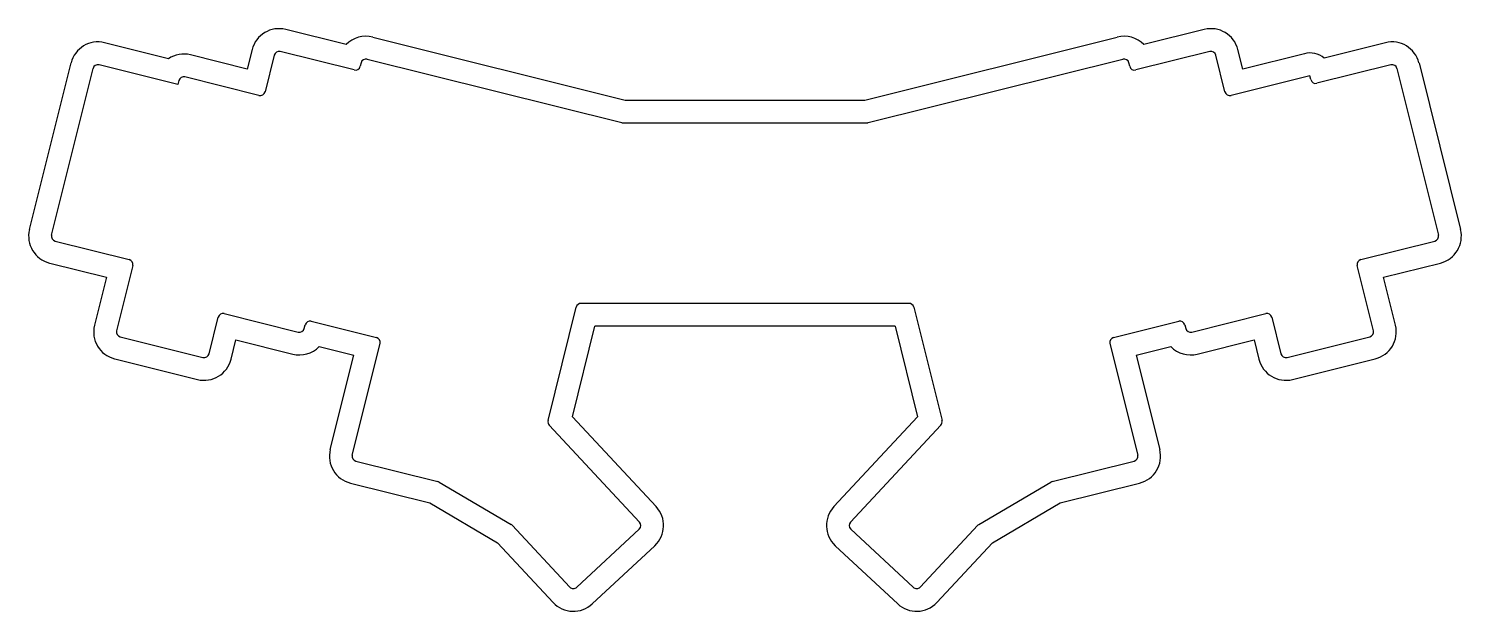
# Model space of a CAD drawing. Header units: millimetres. Extents: x 53 to 368, y -221 to -93.
import ezdxf

# ---------------------------------------------------------------- set-up
doc = ezdxf.new("R2010")
doc.units = ezdxf.units.MM

msp = doc.modelspace()

# ---------------------------------------------------------------- linework, layer by layer
for p, q in [((122.64, -96.54), (109.3, -93.21)), ((311.62, -93.21), (298.28, -96.54)), ((83.45, -99.65), (69.4, -96.15)), ((101.9, -97.65), (100.84, -101.92)), ((128.46, -94.9), (184.04, -108.75)), ((236.87, -108.75), (292.46, -94.9)), ((320.08, -101.92), (319.02, -97.65)), ((351.52, -96.15), (338.03, -99.51)), ((52.86, -137.27), (62.01, -100.59)), ((100.84, -101.92), (88.32, -98.8)), ((106.75, -98.86), (104.75, -106.92)), ((124.39, -102.13), (108.09, -98.06)), ((125.92, -100.55), (125.72, -101.32)), ((127.25, -99.75), (183.3, -113.72)), ((237.62, -113.72), (293.67, -99.75)), ((295.2, -101.32), (295, -100.55)), ((312.83, -98.06), (296.53, -102.13)), ((316.17, -106.92), (314.16, -98.86)), ((333.66, -98.54), (320.08, -101.92)), ((358.91, -100.59), (368.06, -137.27)), ((57.71, -138.48), (66.86, -101.8)), ((85.56, -105.33), (68.19, -101)), ((103.41, -107.72), (87.11, -103.65)), ((334.87, -103.39), (317.51, -107.72)), ((335.09, -104.26), (334.87, -103.39)), ((352.73, -101), (336.42, -105.06)), ((354.06, -101.8), (363.2, -138.48)), ((85.78, -104.45), (85.56, -105.33)), ((184.04, -108.75), (236.87, -108.75)), ((183.56, -113.75), (237.35, -113.75)), ((58.52, -139.81), (74.82, -143.87)), ((346.1, -143.87), (362.4, -139.81)), ((57.31, -144.66), (69.82, -147.78)), ((351.1, -147.78), (363.61, -144.66)), ((69.82, -147.78), (67.19, -158.36)), ((75.62, -145.21), (72.04, -159.57)), ((348.88, -159.57), (345.3, -145.21)), ((353.73, -158.36), (351.1, -147.78)), ((167.07, -179.36), (173.3, -154.37)), ((246.55, -153.54), (174.37, -153.54)), ((247.62, -154.37), (253.85, -179.36)), ((92.41, -164.65), (94.42, -156.59)), ((95.75, -155.79), (112.06, -159.86)), ((114.92, -157.48), (129.28, -161.06)), ((291.64, -161.06), (306, -157.48)), ((308.86, -159.86), (325.16, -155.79)), ((326.5, -156.59), (328.5, -164.65)), ((72.84, -160.9), (91.08, -165.45)), ((113.39, -159.06), (113.58, -158.28)), ((172.44, -178.51), (177.42, -158.54)), ((243.5, -158.54), (177.42, -158.54)), ((243.5, -158.54), (248.48, -178.51)), ((307.34, -158.28), (307.53, -159.06)), ((329.84, -165.45), (348.08, -160.9)), ((97.26, -165.86), (98.33, -161.59)), ((98.33, -161.59), (110.85, -164.71)), ((116.67, -163.07), (124.28, -164.97)), ((123.96, -186.94), (130.08, -162.39)), ((290.84, -162.39), (296.96, -186.94)), ((296.64, -164.97), (304.25, -163.07)), ((310.07, -164.71), (322.59, -161.59)), ((322.59, -161.59), (323.65, -165.86)), ((71.63, -165.75), (89.87, -170.3)), ((119.11, -185.73), (124.28, -164.97)), ((296.64, -164.97), (301.81, -185.73)), ((331.05, -170.3), (349.29, -165.75)), ((172.44, -178.51), (190.88, -198.29)), ((230.03, -198.29), (248.48, -178.51)), ((167.34, -180.37), (187.23, -201.7)), ((233.69, -201.7), (253.58, -180.37)), ((124.76, -188.27), (142.8, -192.77)), ((278.12, -192.77), (296.16, -188.27)), ((123.55, -193.13), (141.04, -197.49)), ((143.09, -192.89), (158.94, -202.23)), ((261.98, -202.23), (277.82, -192.89)), ((279.87, -197.49), (297.37, -193.13)), ((141.04, -197.49), (155.91, -206.25)), ((265, -206.25), (279.87, -197.49)), ((159.19, -202.42), (171.87, -216.02)), ((173.42, -216.08), (187.17, -203.26)), ((233.75, -203.26), (247.5, -216.08)), ((249.05, -216.02), (261.73, -202.42)), ((155.91, -206.25), (168.21, -219.43)), ((176.83, -219.74), (190.58, -206.91)), ((230.34, -206.91), (244.09, -219.74)), ((252.71, -219.43), (265, -206.25))]:
    msp.add_line(p, q)
for centre, radius, start, end in [((107.82, -99.13), 6.1, 76, 166), ((313.1, -99.13), 6.1, 14, 104), ((67.93, -102.06), 6.1, 76, 166), ((126.98, -100.81), 6.1, 76, 135.4562), ((293.94, -100.81), 6.1, 44.5438, 104), ((352.99, -102.06), 6.1, 14, 104), ((67.93, -102.06), 1.1, 76, 166), ((86.85, -104.72), 6.1, 76, 123.7682), ((107.82, -99.13), 1.1, 76, 166), ((126.98, -100.81), 1.1, 76, 166), ((293.94, -100.81), 1.1, 14, 104), ((313.1, -99.13), 1.1, 14, 104), ((334.87, -103.39), 5, 50.8699, 104), ((352.99, -102.06), 1.1, 14, 104), ((86.85, -104.72), 1.1, 76, 166), ((124.65, -101.06), 1.1, 256, 346), ((296.26, -101.06), 1.1, 194, 284), ((103.68, -106.65), 1.1, 256, 346), ((317.24, -106.65), 1.1, 194, 284), ((336.16, -103.99), 1.1, 194, 284), ((183.56, -112.65), 1.1, 256, 270), ((237.35, -112.65), 1.1, 270, 284), ((58.78, -138.74), 6.1, 166, 256), ((58.78, -138.74), 1.1, 166, 256), ((362.14, -138.74), 1.1, 284, 14), ((362.14, -138.74), 6.1, 284, 374), ((74.55, -144.94), 1.1, 346, 76), ((346.37, -144.94), 1.1, 104, 194), ((174.37, -154.64), 1.1, 90, 166), ((246.55, -154.64), 1.1, 14, 90), ((95.49, -156.86), 1.1, 76, 166), ((114.65, -158.55), 1.1, 76, 166), ((306.27, -158.55), 1.1, 14, 104), ((325.43, -156.86), 1.1, 14, 104), ((73.1, -159.83), 6.1, 166, 256), ((73.1, -159.83), 1.1, 166, 256), ((112.32, -158.79), 1.1, 256, 346), ((308.6, -158.79), 1.1, 194, 284), ((347.81, -159.83), 1.1, 284, 14), ((347.81, -159.83), 6.1, 284, 374), ((112.32, -158.79), 6.1, 256, 315.4562), ((129.01, -162.13), 1.1, 346, 76), ((291.91, -162.13), 1.1, 104, 194), ((308.6, -158.79), 6.1, 224.5438, 284), ((91.35, -164.38), 6.1, 256, 346), ((91.35, -164.38), 1.1, 256, 346), ((329.57, -164.38), 6.1, 194, 284), ((329.57, -164.38), 1.1, 194, 284), ((168.14, -179.62), 1.1, 166, 223), ((252.78, -179.62), 1.1, 317, 14), ((125.02, -187.21), 6.1, 166, 256), ((295.89, -187.21), 6.1, 284.0221, 374), ((125.02, -187.21), 1.1, 166, 256), ((295.89, -187.21), 1.1, 284, 14), ((142.54, -193.84), 1.1, 59.5, 76), ((278.38, -193.84), 1.1, 104, 120.5), ((296.16, -188.27), 5, 284, 284.027), ((186.42, -202.45), 6.1, 313, 403), ((234.5, -202.45), 6.1, 137, 227), ((186.42, -202.45), 1.1, 313, 43), ((234.5, -202.45), 1.1, 137, 227), ((158.38, -203.17), 1.1, 43, 59.5), ((262.54, -203.17), 1.1, 120.5, 137), ((172.67, -215.27), 1.1, 223, 313), ((248.25, -215.27), 1.1, 227, 317), ((172.67, -215.27), 6.1, 223, 313), ((248.25, -215.27), 6.1, 227.0221, 317), ((247.5, -216.08), 5, 227, 227.027)]:
    msp.add_arc(centre, radius, start, end)

doc.saveas('drawing.dxf')
